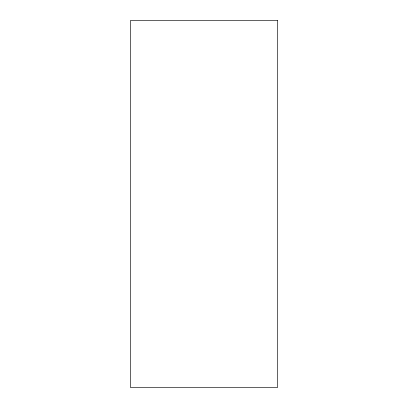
<?xml version="1.0" encoding="UTF-8"?>
<svg xmlns="http://www.w3.org/2000/svg" width="408" height="408" viewBox="0 0 408 408"><rect width="100%" height="100%" fill="white"/><g stroke="black" fill="none" stroke-linecap="round" stroke-linejoin="round"><path stroke-width="0.61" d="M277.44 20.4L130.56 20.4L130.56 387.6L277.44 387.6L277.44 20.4"/></g></svg>
